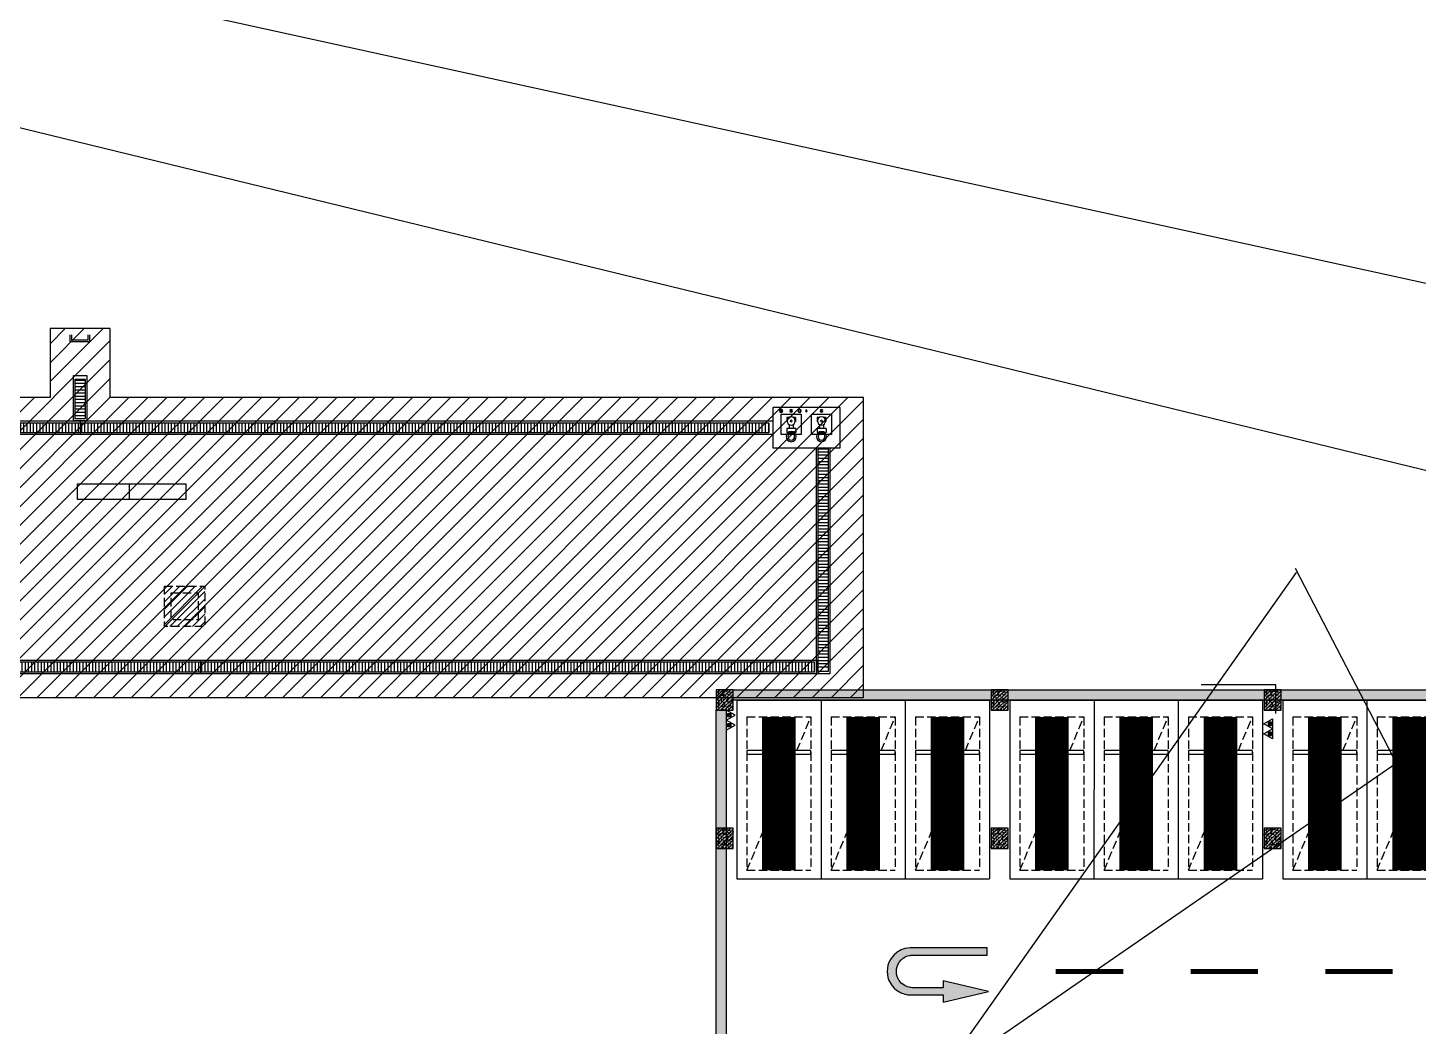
# Model space of a CAD drawing. Extents: x -1338203 to 1886333, y -783476 to 1038610.
# Drawn here: x 565549 to 606807, y 199304 to 228924 of the extents above; entities that cross this region are included whole.
import ezdxf

# ---------------------------------------------------------------- set-up
doc = ezdxf.new("R2010")
doc.units = 0
doc.header["$LTSCALE"] = 1000
doc.header["$MEASUREMENT"] = 0
for name, pattern in [('A-001-平面B2$0$__DASH', [0.35, 0.25, -0.1]), ('A-20-平面B1$0$DASH', [0.35, 0.25, -0.1]), ('P20-预留预埋-B1$0$$0$$0$CONTINOUS', [0])]:
    doc.linetypes.add(name, pattern=pattern)
for name, color, linetype, plot in [('A-001-主楼组合参照B1$0$0A-X-AREA', 6, 'Continuous', False), ('A-17-平面B1$0$AAD-A-MODIFY_20230109', 201, 'Continuous', False), ('A-17-平面B1$0$AAD-A-MODIFY_20230111', 201, 'Continuous', False), ('AAD-A-PROOF', 30, 'Continuous', False)]:
    doc.layers.add(name, color=color, linetype=linetype, plot=plot)
for name, color, linetype in [('A-001-车位参照B1$0$A-001-车位参照B1$0$0A-P-PKNG-CAR(A)', 43, 'Continuous'), ('A-20-平面B1$0$0A-A-SYMB', 13, 'Continuous'), ('A-20-平面B1$0$0A-A-SYMB-NAME', 13, 'Continuous'), ('A-20-平面B1$0$0A-DETL-HATH', 8, 'Continuous'), ('A-20-平面B1$0$0A-E-STRS-RAIL', 163, 'Continuous'), ('A-FIRE', 7, 'Continuous'), ('p-a-regular', 5, 'Continuous'), ('P20-预留预埋-B1$0$$0$$0$SUMP', 7, 'P20-预留预埋-B1$0$$0$$0$CONTINOUS'), ('P20-预留预埋-B1$0$0A-P-FLOR-P&D', 190, 'Continuous'), ('S001地下一墙柱$0$0S-CW-HATCH', 251, 'Continuous'), ('S001地下一墙柱$0$0S-CW-HATCH-UP', 251, 'Continuous'), ('S001地下一墙柱$0$0S-CW-LINE', 72, 'Continuous'), ('S001地下一墙柱$0$S001地下一墙柱$0$0S-CC-LINE', 52, 'Continuous'), ('S001地下一墙柱$0$S001地下一墙柱$0$0S-CW-HATCH', 251, 'Continuous'), ('S001地下一墙柱$0$S001地下一墙柱$0$0S-CW-HATCH-UP', 251, 'Continuous'), ('S001地下一墙柱$0$S001地下一墙柱$0$0S-CW-LINE', 72, 'Continuous'), ('中心线', 42, 'Continuous'), ('地面指向箭头', 7, 'Continuous'), ('负一层消火栓$0$0P-DIM-FH', 3, 'Continuous'), ('负一层消火栓$0$0P-EQUIP-FH', 7, 'Continuous')]:
    doc.layers.add(name, color=color, linetype=linetype)

# ---------------------------------------------------------------- blocks, each defined once
blk = doc.blocks.new('S001地下一墙柱')
at = {"layer": 'S001地下一墙柱$0$0S-CW-HATCH'}
h = blk.add_hatch(color=256, dxfattribs=at)
h.dxf.hatch_style = 1
h.paths.add_polyline_path([(-179889, -97610), (-156029, -97610), (-156029, -97910), (-179889, -97910)])
at = {"layer": 'S001地下一墙柱$0$0S-CW-HATCH-UP'}
h = blk.add_hatch(dxfattribs=at)
h.set_pattern_fill('钢筋混凝土', color=256, scale=30)
h.set_pattern_definition([(45, (-10063346.176, -927328.15), (-53.0330086, 53.0330086), []), (50, (-10063346.18, -927328.15), (215.1780548, -18.8256405), [22.5, -247.5]), (355, (-10063346.18, -927328.15), (-41.6254, 225.65764), [18, -198]), (100.4514, (-10063328.24, -927329.72), (173.5528145, 206.8318626), [19.122057, -210.3426336]), (46.1842, (-10063346.18, -927268.15), (320.1723146, -49.655704), [33.75, -371.25]), (96.6356, (-10063319.5, -927272.3), (280.398812, 292.235361), [28.683086, -315.5139]), (351.1842, (-10063346.18, -927268.15), (280.398584, 292.23558), [27, -297]), (21, (-10063316.18, -927283.15), (179.0721156, -120.7856672), [22.5, -247.5]), (326, (-10063316.18, -927283.15), (72.9945996, 217.5450135), [18, -198]), (71.4514, (-10063301.25, -927293.21), (252.0667886, 96.759149), [19.122057, -210.3426336]), (37.5, (-10063346.176, -927328.15), (3.6479566, 99.86815615), [0, -195.6, 0, -201, 0, -198.75]), (7.5, (-10063346.18, -927328.15), (78.9208612, 118.3235136), [0, -114.6, 0, -191.1, 0, -75.75]), (327.5, (-10063413.076, -927328.15), (160.14673085, -6.7664615), [0, -75, 0, -234, 0, -310.5]), (317.5, (-10063443.08, -927328.15), (174.9558508, 30.0314947), [0, -97.5, 0, -155.4, 0, -220.5])])
h.paths.add_polyline_path([(-179889, -97610), (-156029, -97610), (-156029, -97910), (-179889, -97910)])
at = {"layer": 'S001地下一墙柱$0$S001地下一墙柱$0$0S-CW-HATCH'}
h = blk.add_hatch(color=256, dxfattribs=at)
h.dxf.hatch_style = 1
h.paths.add_polyline_path([(-179889, -97610), (-180389, -97610), (-180389, -98210), (-179889, -98210)])
h = blk.add_hatch(color=256, dxfattribs=at)
h.dxf.hatch_style = 1
h.paths.add_polyline_path([(-171729, -97610), (-172229, -97610), (-172229, -98210), (-171729, -98210)])
h = blk.add_hatch(color=256, dxfattribs=at)
h.dxf.hatch_style = 1
h.paths.add_polyline_path([(-163629, -97610), (-164129, -97610), (-164129, -98210), (-163629, -98210)])
at = {"layer": 'S001地下一墙柱$0$S001地下一墙柱$0$0S-CW-HATCH', "ltscale": 0.002}
h = blk.add_hatch(color=256, dxfattribs=at)
h.dxf.hatch_style = 1
h.paths.add_polyline_path([(-180389, -98210), (-180089, -98210), (-180089, -109510), (-180389, -109510)])
at = {"layer": 'S001地下一墙柱$0$S001地下一墙柱$0$0S-CW-HATCH'}
h = blk.add_hatch(color=256, dxfattribs=at)
h.dxf.hatch_style = 1
h.paths.add_polyline_path([(-179889, -101710), (-180389, -101710), (-180389, -102310), (-179889, -102310)])
h = blk.add_hatch(color=256, dxfattribs=at)
h.dxf.hatch_style = 1
h.paths.add_polyline_path([(-171729, -101710), (-172229, -101710), (-172229, -102310), (-171729, -102310)])
h = blk.add_hatch(color=256, dxfattribs=at)
h.dxf.hatch_style = 1
h.paths.add_polyline_path([(-163629, -101710), (-164129, -101710), (-164129, -102310), (-163629, -102310)])
at = {"layer": 'S001地下一墙柱$0$S001地下一墙柱$0$0S-CW-HATCH-UP'}
h = blk.add_hatch(dxfattribs=at)
h.set_pattern_fill('钢筋混凝土', color=256, scale=30)
h.set_pattern_definition([(45, (-147578.04, -88658.3), (-53.03301, 53.03301), []), (50, (-147578.04, -88658.3), (215.1781, -18.8256), [22.5, -247.5]), (355, (-147578.04, -88658.3), (-41.6254, 225.6576), [18, -198]), (100.4514, (-147560.1, -88659.87), (173.5528, 206.8319), [19.122, -210.3426]), (46.1842, (-147578.04, -88598.3), (320.1723, -49.6557), [33.75, -371.25]), (96.6356, (-147551.36, -88602.44), (280.3988, 292.2354), [28.683, -315.514]), (351.1842, (-147578.04, -88598.3), (280.3986, 292.2356), [27, -297]), (21, (-147548.04, -88613.3), (179.0721, -120.7857), [22.5, -247.5]), (326, (-147548.04, -88613.3), (72.9946, 217.545), [18, -198]), (71.4514, (-147533.11, -88623.36), (252.0668, 96.7591), [19.122, -210.3426]), (37.5, (-147578.04, -88658.3), (3.64796, 99.86816), [0, -195.6, 0, -201, 0, -198.75]), (7.5, (-147578.04, -88658.3), (78.92086, 118.3235), [0, -114.6, 0, -191.1, 0, -75.75]), (327.5, (-147644.94, -88658.3), (160.14673, -6.76646), [0, -75, 0, -234, 0, -310.5]), (317.5, (-147674.94, -88658.3), (174.95585, 30.0315), [0, -97.5, 0, -155.4, 0, -220.5])])
h.paths.add_polyline_path([(-179889, -97610), (-180389, -97610), (-180389, -98210), (-179889, -98210)])
h = blk.add_hatch(dxfattribs=at)
h.set_pattern_fill('钢筋混凝土', color=256, scale=30)
h.set_pattern_definition([(45, (-139418.04, -88658.3), (-53.03301, 53.03301), []), (50, (-139418.04, -88658.3), (215.1781, -18.8256), [22.5, -247.5]), (355, (-139418.04, -88658.3), (-41.6254, 225.6576), [18, -198]), (100.4514, (-139400.1, -88659.87), (173.5528, 206.8319), [19.122, -210.3426]), (46.1842, (-139418.04, -88598.3), (320.1723, -49.6557), [33.75, -371.25]), (96.6356, (-139391.36, -88602.44), (280.3988, 292.2354), [28.683, -315.514]), (351.1842, (-139418.04, -88598.3), (280.3986, 292.2356), [27, -297]), (21, (-139388.04, -88613.3), (179.0721, -120.7857), [22.5, -247.5]), (326, (-139388.04, -88613.3), (72.9946, 217.545), [18, -198]), (71.4514, (-139373.11, -88623.36), (252.0668, 96.7591), [19.122, -210.3426]), (37.5, (-139418.04, -88658.3), (3.64796, 99.86816), [0, -195.6, 0, -201, 0, -198.75]), (7.5, (-139418.04, -88658.3), (78.92086, 118.3235), [0, -114.6, 0, -191.1, 0, -75.75]), (327.5, (-139484.94, -88658.3), (160.14673, -6.76646), [0, -75, 0, -234, 0, -310.5]), (317.5, (-139514.94, -88658.3), (174.95585, 30.0315), [0, -97.5, 0, -155.4, 0, -220.5])])
h.paths.add_polyline_path([(-171729, -97610), (-172229, -97610), (-172229, -98210), (-171729, -98210)])
h = blk.add_hatch(dxfattribs=at)
h.set_pattern_fill('钢筋混凝土', color=256, scale=30)
h.set_pattern_definition([(45, (-131318.04, -88658.3), (-53.03301, 53.03301), []), (50, (-131318.04, -88658.3), (215.1781, -18.8256), [22.5, -247.5]), (355, (-131318.04, -88658.3), (-41.6254, 225.6576), [18, -198]), (100.4514, (-131300.1, -88659.87), (173.5528, 206.8319), [19.122, -210.3426]), (46.1842, (-131318.04, -88598.3), (320.1723, -49.6557), [33.75, -371.25]), (96.6356, (-131291.36, -88602.44), (280.3988, 292.2354), [28.683, -315.514]), (351.1842, (-131318.04, -88598.3), (280.3986, 292.2356), [27, -297]), (21, (-131288.04, -88613.3), (179.0721, -120.7857), [22.5, -247.5]), (326, (-131288.04, -88613.3), (72.9946, 217.545), [18, -198]), (71.4514, (-131273.11, -88623.36), (252.0668, 96.7591), [19.122, -210.3426]), (37.5, (-131318.04, -88658.3), (3.64796, 99.86816), [0, -195.6, 0, -201, 0, -198.75]), (7.5, (-131318.04, -88658.3), (78.92086, 118.3235), [0, -114.6, 0, -191.1, 0, -75.75]), (327.5, (-131384.94, -88658.3), (160.14673, -6.76646), [0, -75, 0, -234, 0, -310.5]), (317.5, (-131414.94, -88658.3), (174.95585, 30.0315), [0, -97.5, 0, -155.4, 0, -220.5])])
h.paths.add_polyline_path([(-163629, -97610), (-164129, -97610), (-164129, -98210), (-163629, -98210)])
at = {"layer": 'S001地下一墙柱$0$S001地下一墙柱$0$0S-CW-HATCH-UP', "ltscale": 0.002}
h = blk.add_hatch(dxfattribs=at)
h.set_pattern_fill('钢筋混凝土', color=256, scale=30)
h.set_pattern_definition([(45, (-766375.37, -306889.07), (-53.033009, 53.033009), []), (50, (-766375.37, -306889.07), (215.178055, -18.82564), [22.5, -247.5]), (355, (-766375.37, -306889.07), (-41.6254, 225.65764), [18, -198]), (100.4514, (-766357.44, -306890.64), (173.552815, 206.83186), [19.12206, -210.34263]), (46.1842, (-766375.37, -306829.07), (320.17231, -49.6557), [33.75, -371.25]), (96.6356, (-766348.7, -306833.2), (280.39881, 292.23536), [28.68309, -315.5139]), (351.1842, (-766375.37, -306829.07), (280.39858, 292.23558), [27, -297]), (21, (-766345.37, -306844.07), (179.072116, -120.785667), [22.5, -247.5]), (326, (-766345.37, -306844.07), (72.9946, 217.54501), [18, -198]), (71.4514, (-766330.44, -306854.14), (252.06679, 96.75915), [19.12206, -210.34263]), (37.5, (-766375.37, -306889.07), (3.647957, 99.868156), [0, -195.6, 0, -201, 0, -198.75]), (7.5, (-766375.37, -306889.07), (78.920861, 118.323514), [0, -114.6, 0, -191.1, 0, -75.75]), (327.5, (-766442.27, -306889.07), (160.146731, -6.766462), [0, -75, 0, -234, 0, -310.5]), (317.5, (-766472.27, -306889.07), (174.95585, 30.031495), [0, -97.5, 0, -155.4, 0, -220.5])])
h.paths.add_polyline_path([(-180389, -98210), (-180089, -98210), (-180089, -109510), (-180389, -109510)])
at = {"layer": 'S001地下一墙柱$0$S001地下一墙柱$0$0S-CW-HATCH-UP'}
h = blk.add_hatch(dxfattribs=at)
h.set_pattern_fill('钢筋混凝土', color=256, scale=30)
h.set_pattern_definition([(45, (-147578.04, -92758.29), (-53.03301, 53.03301), []), (50, (-147578.04, -92758.29), (215.1781, -18.8256), [22.5, -247.5]), (355, (-147578.04, -92758.29), (-41.6254, 225.6576), [18, -198]), (100.4514, (-147560.1, -92759.86), (173.5528, 206.8319), [19.122, -210.3426]), (46.1842, (-147578.04, -92698.3), (320.1723, -49.6557), [33.75, -371.25]), (96.6356, (-147551.36, -92702.43), (280.3988, 292.2354), [28.683, -315.514]), (351.1842, (-147578.04, -92698.3), (280.3986, 292.2356), [27, -297]), (21, (-147548.04, -92713.29), (179.0721, -120.7857), [22.5, -247.5]), (326, (-147548.04, -92713.29), (72.9946, 217.545), [18, -198]), (71.4514, (-147533.11, -92723.35), (252.0668, 96.7591), [19.122, -210.3426]), (37.5, (-147578.04, -92758.29), (3.64796, 99.86816), [0, -195.6, 0, -201, 0, -198.75]), (7.5, (-147578.04, -92758.29), (78.92086, 118.3235), [0, -114.6, 0, -191.1, 0, -75.75]), (327.5, (-147644.94, -92758.29), (160.14673, -6.76646), [0, -75, 0, -234, 0, -310.5]), (317.5, (-147674.94, -92758.29), (174.95585, 30.0315), [0, -97.5, 0, -155.4, 0, -220.5])])
h.paths.add_polyline_path([(-179889, -101710), (-180389, -101710), (-180389, -102310), (-179889, -102310)])
h = blk.add_hatch(dxfattribs=at)
h.set_pattern_fill('钢筋混凝土', color=256, scale=30)
h.set_pattern_definition([(45, (-139418.04, -92758.29), (-53.03301, 53.03301), []), (50, (-139418.04, -92758.29), (215.1781, -18.8256), [22.5, -247.5]), (355, (-139418.04, -92758.29), (-41.6254, 225.6576), [18, -198]), (100.4514, (-139400.1, -92759.86), (173.5528, 206.8319), [19.122, -210.3426]), (46.1842, (-139418.04, -92698.3), (320.1723, -49.6557), [33.75, -371.25]), (96.6356, (-139391.36, -92702.43), (280.3988, 292.2354), [28.683, -315.514]), (351.1842, (-139418.04, -92698.3), (280.3986, 292.2356), [27, -297]), (21, (-139388.04, -92713.29), (179.0721, -120.7857), [22.5, -247.5]), (326, (-139388.04, -92713.29), (72.9946, 217.545), [18, -198]), (71.4514, (-139373.11, -92723.35), (252.0668, 96.7591), [19.122, -210.3426]), (37.5, (-139418.04, -92758.29), (3.64796, 99.86816), [0, -195.6, 0, -201, 0, -198.75]), (7.5, (-139418.04, -92758.29), (78.92086, 118.3235), [0, -114.6, 0, -191.1, 0, -75.75]), (327.5, (-139484.94, -92758.29), (160.14673, -6.76646), [0, -75, 0, -234, 0, -310.5]), (317.5, (-139514.94, -92758.29), (174.95585, 30.0315), [0, -97.5, 0, -155.4, 0, -220.5])])
h.paths.add_polyline_path([(-171729, -101710), (-172229, -101710), (-172229, -102310), (-171729, -102310)])
h = blk.add_hatch(dxfattribs=at)
h.set_pattern_fill('钢筋混凝土', color=256, scale=30)
h.set_pattern_definition([(45, (-131318.04, -92758.29), (-53.03301, 53.03301), []), (50, (-131318.04, -92758.29), (215.1781, -18.8256), [22.5, -247.5]), (355, (-131318.04, -92758.29), (-41.6254, 225.6576), [18, -198]), (100.4514, (-131300.1, -92759.86), (173.5528, 206.8319), [19.122, -210.3426]), (46.1842, (-131318.04, -92698.3), (320.1723, -49.6557), [33.75, -371.25]), (96.6356, (-131291.36, -92702.43), (280.3988, 292.2354), [28.683, -315.514]), (351.1842, (-131318.04, -92698.3), (280.3986, 292.2356), [27, -297]), (21, (-131288.04, -92713.29), (179.0721, -120.7857), [22.5, -247.5]), (326, (-131288.04, -92713.29), (72.9946, 217.545), [18, -198]), (71.4514, (-131273.11, -92723.35), (252.0668, 96.7591), [19.122, -210.3426]), (37.5, (-131318.04, -92758.29), (3.64796, 99.86816), [0, -195.6, 0, -201, 0, -198.75]), (7.5, (-131318.04, -92758.29), (78.92086, 118.3235), [0, -114.6, 0, -191.1, 0, -75.75]), (327.5, (-131384.94, -92758.29), (160.14673, -6.76646), [0, -75, 0, -234, 0, -310.5]), (317.5, (-131414.94, -92758.29), (174.95585, 30.0315), [0, -97.5, 0, -155.4, 0, -220.5])])
h.paths.add_polyline_path([(-163629, -101710), (-164129, -101710), (-164129, -102310), (-163629, -102310)])
at = {"layer": 'S001地下一墙柱$0$0S-CW-LINE', "elevation": 0}
blk.add_lwpolyline([(-179889, -97610), (-156029, -97610), (-156029, -97910), (-179889, -97910)], close=True, dxfattribs=at)
at = {"layer": 'S001地下一墙柱$0$S001地下一墙柱$0$0S-CC-LINE'}
for points in [[(-179889, -97610), (-180389, -97610), (-180389, -98210), (-179889, -98210)], [(-171729, -97610), (-172229, -97610), (-172229, -98210), (-171729, -98210)], [(-163629, -97610), (-164129, -97610), (-164129, -98210), (-163629, -98210)], [(-179889, -101710), (-180389, -101710), (-180389, -102310), (-179889, -102310)], [(-171729, -101710), (-172229, -101710), (-172229, -102310), (-171729, -102310)], [(-163629, -101710), (-164129, -101710), (-164129, -102310), (-163629, -102310)]]:
    blk.add_lwpolyline(points, close=True, dxfattribs=at)
at = {"layer": 'S001地下一墙柱$0$S001地下一墙柱$0$0S-CW-LINE', "ltscale": 0.002}
blk.add_lwpolyline([(-180389, -98210), (-180089, -98210), (-180089, -109510), (-180389, -109510)], close=True, dxfattribs=at)
blk = doc.blocks.new('负一层消火栓$0$$TwtSys$00000546')
h = blk.add_hatch()
h.set_pattern_fill('ANSI31', color=256, scale=200, style=0)
h.set_pattern_definition([(45, (-38543.802, -6670.83), (-17.67767, 17.67767), [])])
h.paths.add_polyline_path([(-65, 174), (65, 174), (65, 44), (-65, 44)])
for points in [[(0, 344), (-198, 0), (198, 0)], [(-65, 174), (65, 174), (65, 44), (-65, 44)]]:
    blk.add_lwpolyline(points, close=True)
blk = doc.blocks.new('负一层消火栓')
at = {"layer": '负一层消火栓$0$0P-DIM-FH'}
for p, q in [((-163779, -97460, 800), (-165994, -97460, 800)), ((-163779, -98310, 800), (-163779, -97460, 800))]:
    blk.add_line(p, q, dxfattribs=at)
at = {"layer": '负一层消火栓$0$0P-EQUIP-FH', "zscale": 0.75}
for p, xscale, yscale, rotation in [((-180089, -98359), 0.75, 0.75, 270), ((-180089, -98656), 0.75, 0.75, 270), ((-163879, -98611, 800), -0.7500000000000013, 0.7500000000000013, 90), ((-163879, -98909, 800), -0.7500000000000013, 0.7500000000000013, 90)]:
    blk.add_blockref('负一层消火栓$0$$TwtSys$00000546', p, dxfattribs=dict(at, xscale=xscale, yscale=yscale, rotation=rotation))
blk = doc.blocks.new('JTDT')
at = {"layer": 'A-FIRE'}
h = blk.add_hatch(color=251, dxfattribs=at)
h.dxf.hatch_style = 1
h.paths.add_polyline_path([(189165, 82916), (189162, 82988), (189159, 82988), (189147, 83060), (189144, 83075), (189126, 83123), (189114, 83162), (189105, 83180), (189081, 83230), (189072, 83245), (189057, 83269), (189036, 83299), (189024, 83317), (189021, 83320), (189021, 83323), (188961, 83389), (188893, 83449), (188818, 83500), (188734, 83542), (188650, 83571), (188561, 83586), (188468, 83592), (188378, 83586), (188288, 83571), (188202, 83542), (188118, 83500), (188043, 83449), (187974, 83389), (187915, 83323), (187915, 83320), (187912, 83317), (187900, 83299), (187882, 83269), (187864, 83245), (187858, 83230), (187831, 83180), (187822, 83162), (187810, 83123), (187795, 83075), (187789, 83060), (187777, 82988), (187771, 82916), (187771, 82895), (187771, 82839), (187771, 81938), (187559, 81938), (187559, 81935), (187867, 80625), (187876, 80592), (187882, 80625), (188190, 81935), (187983, 81935), (187983, 81938), (187983, 82839), (187986, 82895), (187989, 82916), (188007, 82988), (188037, 83060), (188046, 83075), (188076, 83123), (188109, 83162), (188124, 83180), (188184, 83230), (188205, 83245), (188247, 83269), (188318, 83299), (188390, 83317), (188441, 83320), (188468, 83323), (188492, 83320), (188543, 83317), (188615, 83299), (188686, 83269), (188728, 83245), (188749, 83230), (188809, 83180), (188824, 83162), (188857, 83123), (188887, 83075), (188896, 83060), (188926, 82988), (188944, 82916), (188947, 82895), (188949, 82839), (188949, 80625), (189168, 80625), (189168, 82839), (189168, 82895)])
at = {"layer": '地面指向箭头', "color": 251, "linetype": 'Continuous'}
blk.add_lwpolyline([(189165, 82916), (189162, 82988), (189159, 82988), (189147, 83060), (189144, 83075), (189126, 83123), (189114, 83162), (189105, 83180), (189081, 83230), (189072, 83245), (189057, 83269), (189036, 83299), (189024, 83317), (189021, 83320), (189021, 83323), (188961, 83389), (188893, 83449), (188818, 83500), (188734, 83542), (188650, 83571), (188561, 83586), (188468, 83592), (188378, 83586), (188288, 83571), (188202, 83542), (188118, 83500), (188043, 83449), (187974, 83389), (187915, 83323), (187915, 83320), (187912, 83317), (187900, 83299), (187882, 83269), (187864, 83245), (187858, 83230), (187831, 83180), (187822, 83162), (187810, 83123), (187795, 83075), (187789, 83060), (187777, 82988), (187771, 82916), (187771, 82895), (187771, 82839), (187771, 81938), (187559, 81938), (187559, 81935), (187867, 80625), (187876, 80592), (187882, 80625), (188190, 81935), (187983, 81935), (187983, 81938), (187983, 82839), (187986, 82895), (187989, 82916), (188007, 82988), (188037, 83060), (188046, 83075), (188076, 83123), (188109, 83162), (188124, 83180), (188184, 83230), (188205, 83245), (188247, 83269), (188318, 83299), (188390, 83317), (188441, 83320), (188468, 83323), (188492, 83320), (188543, 83317), (188615, 83299), (188686, 83269), (188728, 83245), (188749, 83230), (188809, 83180), (188824, 83162), (188857, 83123), (188887, 83075), (188896, 83060), (188926, 82988), (188944, 82916), (188947, 82895), (188949, 82839), (188949, 80625), (189168, 80625), (189168, 82839), (189168, 82895), (189165, 82916)], dxfattribs=at)
blk = doc.blocks.new('A$C9cb663f1')
at = {"layer": '中心线', "color": 251, "const_width": 150}
for points in [[(183406, -160832), (185406, -160832)], [(187406, -160832), (189406, -160832)], [(191406, -160832), (193406, -160832)]]:
    blk.add_lwpolyline(points, dxfattribs=at)
at = {"layer": '地面指向箭头', "color": 251, "rotation": 90}
blk.add_blockref('JTDT', (261998, -349300), dxfattribs=at)
blk = doc.blocks.new('A-001-车位参照B1$0$A-001-车位参照B1$0$A-001-车位参照B1$0$ddd')
for p, q in [((0, 2500), (5300, 2500)), ((0, 2500), (0, 0)), ((5300, 2500), (5300, 0)), ((0, 0), (5300, 0))]:
    blk.add_line(p, q)
at = {"linetype": 'A-001-平面B2$0$__DASH'}
for p, q in [((500, 2200), (500, 300)), ((500, 2200), (5050, 2200)), ((5050, 2200), (5050, 300)), ((500, 300), (5050, 300))]:
    blk.add_line(p, q, dxfattribs=at)
blk.add_lwpolyline([(5050, 2200), (500, 300)], dxfattribs=at)
blk.add_lwpolyline([(1500, 300), (1500, 2200), (1600, 2200), (1600, 300)], close=True)
at = {"layer": 'p-a-regular', "ltscale": 0.002, "const_width": 1000}
blk.add_lwpolyline([(500, 1250), (5050, 1250)], dxfattribs=at)
blk = doc.blocks.new('A-17-平面B1')
at = {"layer": 'A-17-平面B1$0$AAD-A-MODIFY_20230109', "color": 6}
for p, q in [((5621, 5292), (18408, 23376)), ((27551, 5783), (18384, 23494))]:
    blk.add_line(p, q, dxfattribs=at)
at = {"layer": 'A-17-平面B1$0$AAD-A-MODIFY_20230111', "color": 4}
blk.add_line((1917, 4309), (25387, 20494), dxfattribs=at)
blk = doc.blocks.new('P20-预留预埋-B1$0$$0$集水坑1')
at = {"layer": 'P20-预留预埋-B1$0$$0$$0$SUMP'}
h = blk.add_hatch(dxfattribs=at)
h.set_pattern_fill('ANSI31', color=256, scale=10, angle=-270.0011, style=0)
h.set_pattern_definition([(134.9988886, (253019.263, -432893.922), (-11.2255379, -11.2251024), [])])
edge = h.paths.add_edge_path()
edge.add_arc((138583, -55876), 25, 0, 360)
for p, q in [((137928, -54616), (137901, -54616)), ((137928, -54735), (137901, -54735)), ((137928, -54600), (137928, -54752)), ((137938, -54600), (137928, -54600)), ((137938, -54752), (137928, -54752)), ((137938, -54600), (137938, -54752)), ((137944, -54616), (137938, -54616)), ((137944, -54735), (137938, -54735)), ((137944, -54542), (137944, -54810)), ((138065, -54542), (137944, -54542)), ((138065, -54810), (137944, -54810)), ((138065, -54542), (138065, -54810)), ((138178, -54616), (138065, -54616)), ((138178, -54735), (138065, -54735)), ((138263, -54546), (138263, -54557)), ((138354, -54546), (138263, -54546)), ((138263, -54795), (138263, -54806)), ((138354, -54806), (138263, -54806)), ((138354, -54546), (138354, -54578)), ((138354, -54774), (138354, -54806)), ((138367, -54546), (138367, -54589)), ((138383, -54546), (138367, -54546)), ((138367, -54763), (138367, -54806)), ((138383, -54806), (138367, -54806)), ((138383, -54546), (138383, -54608)), ((138383, -54743), (138383, -54806)), ((137928, -55516), (137901, -55516)), ((137928, -55635), (137901, -55635)), ((137928, -55500), (137928, -55652)), ((137938, -55500), (137928, -55500)), ((137938, -55652), (137928, -55652)), ((137938, -55500), (137938, -55652)), ((137944, -55516), (137938, -55516)), ((137944, -55635), (137938, -55635)), ((137944, -55442), (137944, -55710)), ((138065, -55442), (137944, -55442)), ((138065, -55442), (138065, -55710)), ((138178, -55516), (138065, -55516)), ((138178, -55635), (138065, -55635)), ((138263, -55446), (138263, -55457)), ((138354, -55446), (138263, -55446)), ((138263, -55695), (138263, -55706)), ((138354, -55446), (138354, -55478)), ((138354, -55674), (138354, -55706)), ((138367, -55446), (138367, -55489)), ((138383, -55446), (138367, -55446)), ((138367, -55663), (138367, -55706)), ((138383, -55446), (138383, -55508)), ((138383, -55643), (138383, -55706)), ((138065, -55710), (137944, -55710)), ((138354, -55706), (138263, -55706)), ((138383, -55706), (138367, -55706))]:
    blk.add_line(p, q, dxfattribs=at)
for points in [[(137483, -56126), (137483, -54126), (138683, -54126), (138683, -56126)], [(138483, -54376), (137883, -54376), (137883, -54976), (138483, -54976)], [(138483, -55276), (137883, -55276), (137883, -55876), (138483, -55876)]]:
    blk.add_lwpolyline(points, close=True, dxfattribs=at)
for centre, radius in [((137819, -54676), 151), ((137819, -54676), 102), ((138283, -54676), 121), ((138283, -54676), 27), ((138583, -54676), 40), ((138583, -54676), 25), ((138583, -55326), 50), ((138583, -55126), 25), ((138583, -55126), 15), ((137819, -55576), 151), ((137819, -55576), 102), ((138283, -55576), 121), ((138283, -55576), 27), ((138583, -55576), 40), ((138583, -55326), 35), ((138583, -55576), 25), ((138583, -55876), 50), ((138583, -55876), 25)]:
    blk.add_circle(centre, radius, dxfattribs=at)
blk = doc.blocks.new('P20-预留预埋-B1')
at = {"layer": 'P20-预留预埋-B1$0$0A-P-FLOR-P&D'}
h = blk.add_hatch(dxfattribs=at)
h.set_pattern_fill('LINE', color=256, scale=100, angle=-180)
h.set_pattern_definition([(180, (764387.39, -488377.04), (-3e-14, -95.25), [])])
h.paths.add_polyline_path([(19151, -21563), (18851, -21563), (18851, -20458), (19151, -20458)])
h = blk.add_hatch(dxfattribs=at)
h.set_pattern_fill('LINE', color=256, scale=100, angle=-90)
h.set_pattern_definition([(270, (503999.21, 723486.205), (95.25, -2e-14), [])])
h.paths.add_polyline_path([(39438, -21750), (39438, -22050), (2050, -22050), (2050, -21750)])
h = blk.add_hatch(dxfattribs=at)
h.set_pattern_fill('LINE', color=256, scale=100, angle=-180)
h.set_pattern_definition([(180, (786437.23, -496027.06), (-3e-14, -95.25), [])])
h.paths.add_polyline_path([(41201, -29077), (40901, -29077), (40901, -22527), (41201, -22527)])
h = blk.add_hatch(dxfattribs=at)
h.set_pattern_fill('LINE', color=256, scale=100, angle=-90)
h.set_pattern_definition([(270, (507278.21, 716386.14), (95.25, -2e-14), [])])
h.paths.add_polyline_path([(40785, -28850), (40785, -29150), (5329, -29150), (5329, -28850)])
at = {"layer": 'P20-预留预埋-B1$0$0A-P-FLOR-P&D', "flags": 128}
for points in [[(19201, -21700), (18801, -21700), (18801, -20351), (19201, -20351)], [(19151, -21635), (18851, -21635), (18851, -20458), (19151, -20458)], [(39551, -21700), (39551, -22100), (2000, -22100), (2000, -21700)], [(39438, -21750), (39438, -22050), (2050, -22050), (2050, -21750)], [(41251, -29200), (40851, -29200), (40851, -22500), (41251, -22500)], [(41201, -29129), (40901, -29129), (40901, -22527), (41201, -22527)], [(40851, -28800), (40851, -29200), (5212, -29200), (5212, -28800)], [(40785, -28850), (40785, -29150), (5321, -29150), (5321, -28850)]]:
    blk.add_lwpolyline(points, close=True, dxfattribs=at)
at = {"xscale": -1, "rotation": 270}
blk.add_blockref('P20-预留预埋-B1$0$$0$集水坑1', (95677, -159983), dxfattribs=at)
blk = doc.blocks.new('A-20-平面B1')
at = {"layer": 'A-20-平面B1$0$0A-DETL-HATH'}
h = blk.add_hatch(dxfattribs=at)
h.set_pattern_fill('ANSI31', color=256, scale=100)
h.set_pattern_definition([(45, (-1887728.83, 497361.82), (-112.253202, 112.253202), [])])
h.paths.add_polyline_path([(21500, -26600), (22700, -26600), (22700, -27800), (21500, -27800)])
at = {"color": 8, "linetype": 'A-20-平面B1$0$DASH', "flags": 128}
for points in [[(21500, -26600), (22700, -26600), (22700, -27800), (21500, -27800)], [(21700, -26800), (22500, -26800), (22500, -27600), (21700, -27600)]]:
    blk.add_lwpolyline(points, close=True, dxfattribs=at)
at = {"layer": 'A-20-平面B1$0$0A-A-SYMB'}
for p, q in [((19001, -21700), (19001, -22100)), ((22582, -29200), (22582, -28800))]:
    blk.add_line(p, q, dxfattribs=at)
at = {"layer": 'A-20-平面B1$0$0A-A-SYMB-NAME'}
blk.add_lwpolyline([(18918, -23565), (22133, -23565), (22133, -24026), (18918, -24026)], close=True, dxfattribs=at)
blk.add_lwpolyline([(20458, -23565), (20458, -24026)], dxfattribs=at)
at = {"layer": 'A-20-平面B1$0$0A-E-STRS-RAIL', "flags": 128}
for points in [[(18691, -19140), (18691, -19340), (19291, -19340), (19291, -19140)], [(18741, -19140), (18741, -19290), (19241, -19290), (19241, -19140)]]:
    blk.add_lwpolyline(points, dxfattribs=at)
blk.add_blockref('P20-预留预埋-B1', (0, 0))

msp = doc.modelspace()

# ---------------------------------------------------------------- hatches: boundary and pattern name
at = {"ltscale": 0.002}
h = msp.add_hatch(dxfattribs=at)
h.set_pattern_fill('ANSI31', color=8, scale=250)
h.set_pattern_definition([(45, (766365.37, 306889.07), (-280.633, 280.633), [])])
h.paths.add_polyline_path([(566212.2, 217959.1), (551852.2, 217959.1), (548601, 217959.1), (548601, 214259.1), (549401, 214259.1), (549401, 212759.1), (548601, 212759.1), (548601, 209059.1), (590351.6, 209059.1), (590351.6, 217959.1), (567992.2, 217959.1), (567992.2, 219999.1), (566212.2, 219999.1)])

# ---------------------------------------------------------------- linework, layer by layer
at = {"layer": 'A-001-主楼组合参照B1$0$0A-X-AREA', "flags": 128}
msp.add_lwpolyline([(566212.2, 217959.1), (551852.2, 217959.1), (548601, 217959.1), (548601, 214259.1), (549401, 214259.1), (549401, 212759.1), (548601, 212759.1), (548601, 209059.1), (590351.6, 209059.1), (590351.6, 217959.1), (567992.2, 217959.1), (567992.2, 219999.1), (566212.2, 219999.1), (566212.2, 217959.1)], dxfattribs=at)
at = {"layer": 'AAD-A-PROOF', "color": 241, "ltscale": 0.002}
for p in [(627635.7, 210761.8), (639297.6, 214263.9)]:
    msp.add_line(p, (380309.5, 271048.6), dxfattribs=at)

# ---------------------------------------------------------------- block references
at = {"ltscale": 0.002}
for name, p in [('S001地下一墙柱', (766365.4, 306889.1)), ('负一层消火栓', (766365.4, 306889.1)), ('A$C9cb663f1', (412646.2, 361761.3)), ('A-20-平面B1', (548101, 238959.1)), ('A-17-平面B1', (584786.6, 189389.1))]:
    msp.add_blockref(name, p, dxfattribs=at)
at = {"layer": 'A-001-车位参照B1$0$A-001-车位参照B1$0$0A-P-PKNG-CAR(A)', "linetype": 'Continuous', "xscale": -1, "rotation": 89.99727645939184}
for p in [(589086.7, 208979.1), (591586.7, 208979.1), (594086.7, 208979.1), (597186.7, 208979.1), (599686.7, 208979.1), (602186.7, 208979.1), (605286.7, 208979.1), (607786.7, 208979.1)]:
    msp.add_blockref('A-001-车位参照B1$0$A-001-车位参照B1$0$A-001-车位参照B1$0$ddd', p, dxfattribs=at)

doc.saveas('drawing.dxf')
